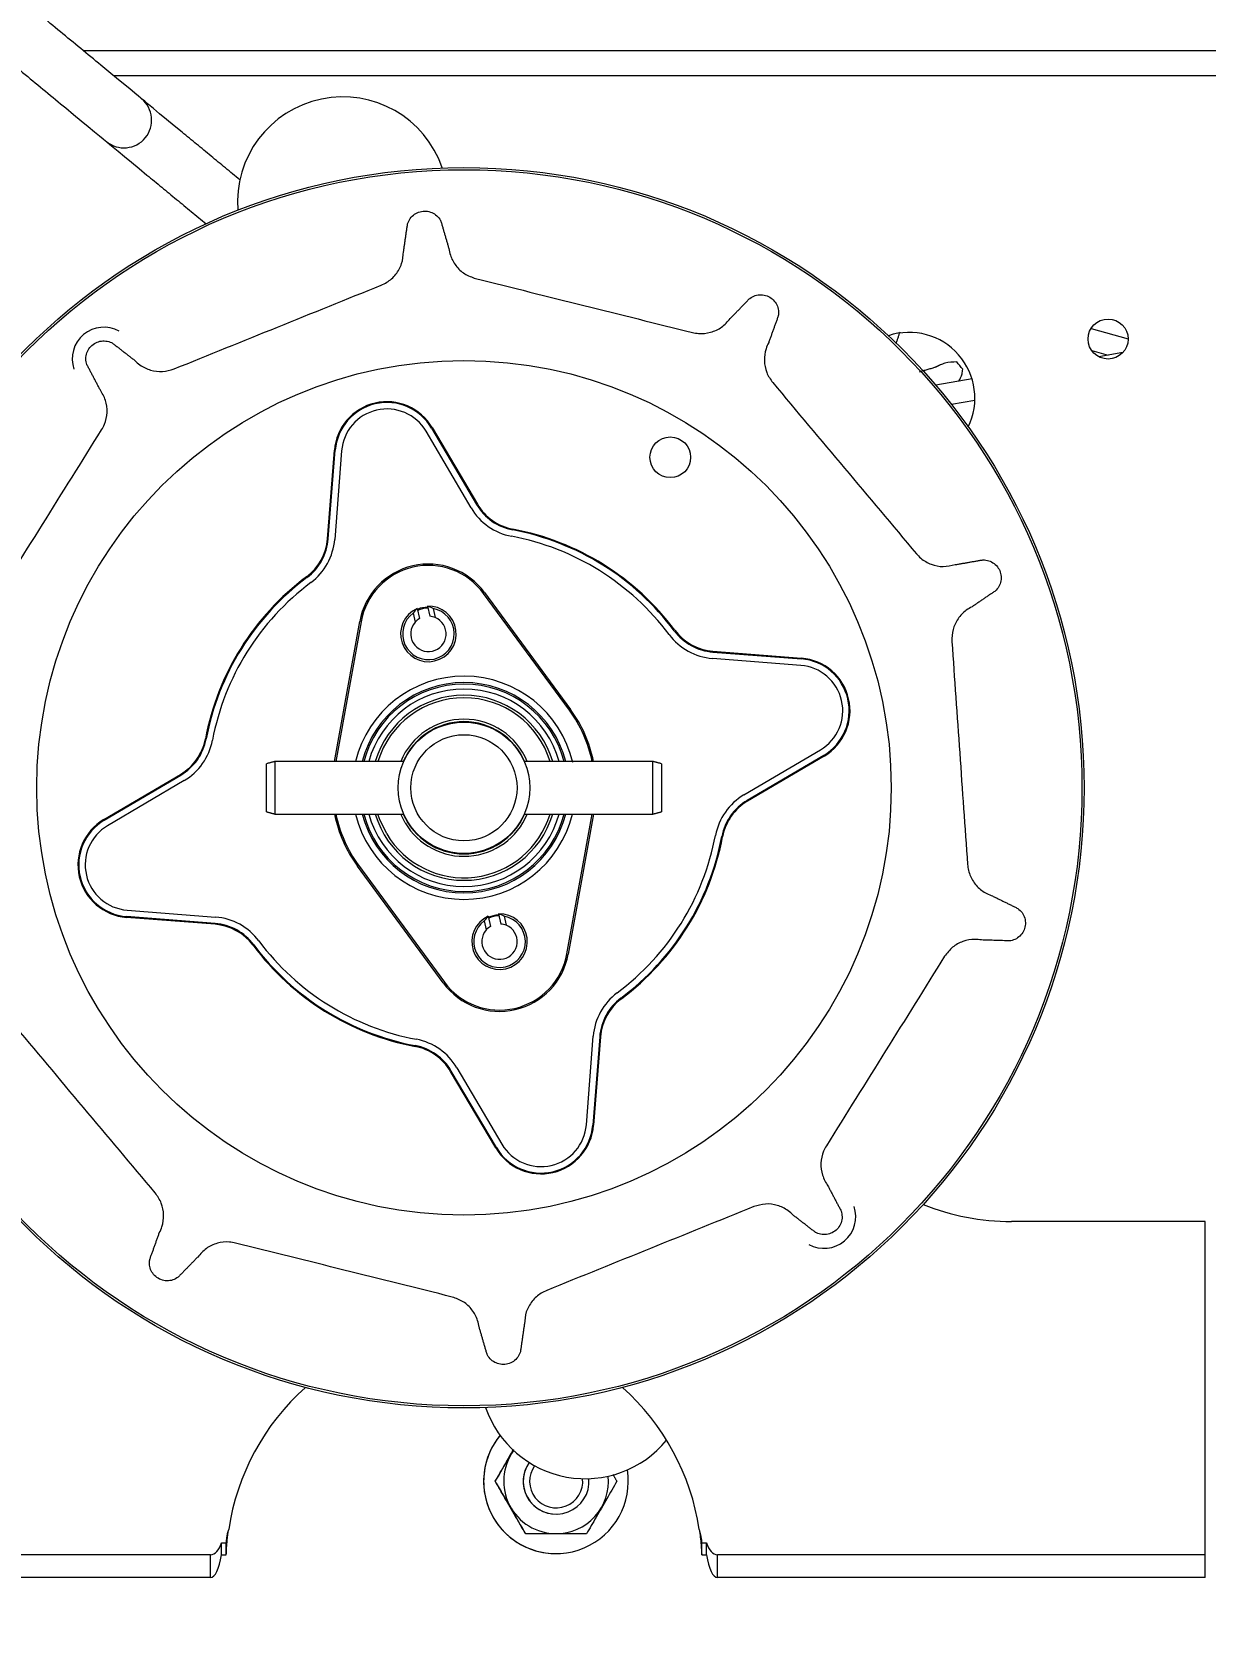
# Model space of a CAD drawing. Header units: inches. Extents: x 14.42 to 22.3, y 12.35 to 20.68.
# Drawn here: x 16.803 to 18.196, y 13.968 to 15.856 of the extents above; entities that cross this region are included whole.
import ezdxf

# ---------------------------------------------------------------- set-up
doc = ezdxf.new("R2010")
doc.units = ezdxf.units.IN
doc.header["$MEASUREMENT"] = 0
doc.header["$PDSIZE"] = -1
doc.layers.add('DIM', color=1, linetype='Continuous')
doc.styles.add('SLDTEXTSTYLE0', font='ARIAL.TTF', dxfattribs={"width": 0.7})
doc.dimstyles.new('SLDDIMSTYLE0', dxfattribs={"dimtxt": 0.15, "dimasz": 0.15, "dimexe": 0, "dimexo": 0.0625, "dimgap": 0.0375, "dimtad": 0, "dimtih": 1, "dimtoh": 1, "dimdec": 1, "dimlfac": 4, "dimrnd": 1e-09, "dimzin": 12, "dimdsep": 46, "dimtxsty": 'SLDTEXTSTYLE0', "dimsah": 1, "dimcen": 0.09, "dimadec": 0, "dimazin": 0, "dimtfac": 1, "dimtdec": 1, "dimtofl": 0, "dimtmove": 0, "dimatfit": 3, "dimfxl": 0, "dimtolj": 1, "dimtzin": 12, "dimarcsym": 0})

# ---------------------------------------------------------------- blocks, each defined once
blk = doc.blocks.new('*D12')
at = {"color": 0, "linetype": 'ByBlock', "lineweight": -2}
for p, q in [((14.4165, 15.1681), (14.4165, 12.7742)), ((20.2352, 13.8663), (20.2352, 12.7742)), ((14.5665, 12.7742), (17.0901, 12.7742)), ((20.0852, 12.7742), (17.5615, 12.7742))]:
    blk.add_line(p, q, dxfattribs=at)
at = {"color": 0, "linetype": 'ByBlock'}
for points in [[(14.4165, 12.7742), (14.5665, 12.7992), (14.5665, 12.7492)], [(20.2352, 12.7742), (20.0852, 12.7992), (20.0852, 12.7492)]]:
    blk.add_solid(points, dxfattribs=at)
at = {"layer": 'DEFPOINTS', "color": 0, "linetype": 'ByBlock'}
for p in [(14.4165, 15.2306), (20.2352, 13.9288)]:
    blk.add_point(p, dxfattribs=at)
at = {"color": 0, "linetype": 'ByBlock', "insert": (17.3258, 12.7742), "char_height": 0.15, "attachment_point": 5, "style": 'SLDTEXTSTYLE0'}
blk.add_mtext('23 1/4', dxfattribs=at)

msp = doc.modelspace()

# ---------------------------------------------------------------- linework, layer by layer
at = {"color": 7, "linetype": 'Continuous', "lineweight": 15}
for p, q in [((19.824557, 15.833843), (16.864206, 15.833843)), ((19.824557, 15.803943), (16.900444, 15.803943)), ((18.060667, 15.504182), (18.104556, 15.49169)), ((18.061332, 15.478), (18.080811, 15.472455)), ((18.098291, 15.475519), (18.069832, 15.470531)), ((17.919281, 15.444142), (17.876289, 15.436607)), ((17.922633, 15.418587), (17.895008, 15.413745)), ((17.324561, 15.291207), (17.271021, 15.382026)), ((17.277597, 15.385903), (17.331136, 15.295083)), ((17.278422, 15.386389), (17.331961, 15.29557)), ((17.154037, 15.254427), (17.162272, 15.359531)), ((17.154992, 15.254352), (17.163227, 15.359456)), ((17.170837, 15.35886), (17.162602, 15.253756)), ((17.441308, 15.050807), (17.339347, 15.189622)), ((17.34063, 15.190564), (17.442592, 15.05175)), ((17.25568, 15.166165), (17.258155, 15.15546)), ((17.260474, 15.171685), (17.263257, 15.159648)), ((17.272653, 15.174501), (17.275436, 15.162464)), ((17.279383, 15.171646), (17.281858, 15.160941)), ((17.16227, 14.990093), (17.192345, 15.156276)), ((17.193912, 15.155992), (17.163889, 14.990093)), ((17.716122, 15.104111), (17.611018, 15.112347)), ((17.611614, 15.119957), (17.716718, 15.111721)), ((17.611689, 15.120911), (17.716793, 15.112676)), ((17.648469, 14.950388), (17.739288, 15.003927)), ((17.743165, 14.997351), (17.652345, 14.943812)), ((17.743651, 14.996526), (17.652831, 14.942987)), ((16.888559, 14.92116), (16.979379, 14.974699)), ((16.889046, 14.920335), (16.979865, 14.973874)), ((17.08173, 14.930343), (17.08173, 14.987343)), ((17.09173, 14.990093), (17.09173, 14.927593)), ((17.54048, 14.927593), (17.54048, 14.990093)), ((17.55048, 14.987343), (17.55048, 14.930343)), ((16.983742, 14.967299), (16.892922, 14.913759)), ((17.246255, 14.917096), (17.24097, 14.927593)), ((17.438298, 14.761694), (17.468322, 14.927593)), ((17.46994, 14.927593), (17.439865, 14.761411)), ((17.29158, 14.727122), (17.189618, 14.865936)), ((17.190902, 14.866879), (17.292863, 14.728065)), ((17.020521, 14.796775), (16.915417, 14.80501)), ((17.020596, 14.79773), (16.915492, 14.805965)), ((16.916088, 14.813575), (17.021192, 14.80534)), ((17.344958, 14.806325), (17.347741, 14.794288)), ((17.357136, 14.809141), (17.35992, 14.797104)), ((17.363867, 14.806287), (17.366342, 14.795582)), ((17.340163, 14.800806), (17.342639, 14.790101)), ((17.461373, 14.558826), (17.469608, 14.66393)), ((17.477218, 14.663334), (17.468983, 14.55823)), ((17.478173, 14.663259), (17.469938, 14.558155)), ((17.353788, 14.531297), (17.300249, 14.622117)), ((17.354613, 14.531784), (17.301074, 14.622603)), ((17.30765, 14.62648), (17.361189, 14.53566)), ((18.196105, 14.443843), (17.966105, 14.443843)), ((18.196105, 14.078343), (18.196105, 14.443843)), ((17.353264, 14.135531), (17.353125, 14.135531)), ((18.196105, 14.048343), (18.196105, 14.078343)), ((16.943979, 14.048343), (16.671105, 14.048343)), ((17.015285, 14.048343), (16.943979, 14.048343)), ((17.015285, 14.021343), (17.015285, 14.048343)), ((17.028271, 14.048343), (17.028271, 14.062554)), ((17.028271, 14.062554), (17.03386, 14.062554)), ((17.028271, 14.048343), (17.03386, 14.048343)), ((17.03386, 14.048343), (17.03386, 14.062554)), ((17.59835, 14.062554), (17.603939, 14.062554)), ((17.59835, 14.048343), (17.59835, 14.062554)), ((17.59835, 14.048343), (17.603939, 14.048343)), ((17.603939, 14.048343), (17.603939, 14.062554)), ((17.616925, 14.021343), (17.616925, 14.048343)), ((17.688231, 14.048343), (17.616925, 14.048343)), ((17.961105, 14.048343), (17.688231, 14.048343)), ((18.196105, 14.048343), (17.961105, 14.048343)), ((18.196105, 14.021343), (18.196105, 14.048343)), ((16.943979, 14.021343), (16.671105, 14.021343)), ((17.015285, 14.021343), (16.943979, 14.021343)), ((17.688231, 14.021343), (17.616925, 14.021343)), ((17.961105, 14.021343), (17.688231, 14.021343)), ((18.196105, 14.021343), (17.961105, 14.021343))]:
    msp.add_line(p, q, dxfattribs=at)
at = {"color": 7, "linetype": 'Continuous', "lineweight": 15, "flags": 128}
for points in [[(16.933354, 15.776789), (16.932428, 15.777553), (16.929684, 15.779816), (16.925229, 15.783492), (16.919234, 15.788439), (16.911929, 15.794467), (16.903594, 15.801344), (16.894551, 15.808805), (16.885146, 15.816566)], [(16.8433, 15.76585), (16.852705, 15.75809), (16.861749, 15.750628), (16.870083, 15.743752), (16.877389, 15.737724), (16.883384, 15.732777), (16.887839, 15.729101), (16.890582, 15.726838), (16.891509, 15.726073)], [(16.981562, 15.737012), (16.972157, 15.744772), (16.963114, 15.752234), (16.954779, 15.75911), (16.947474, 15.765138), (16.941479, 15.770085), (16.937024, 15.773761), (16.93428, 15.776024), (16.933354, 15.776789)], [(16.891509, 15.726073), (16.892435, 15.725309), (16.895178, 15.723046), (16.899633, 15.71937), (16.905629, 15.714423), (16.912934, 15.708395), (16.921268, 15.701518), (16.930312, 15.694057), (16.939717, 15.686296)], [(17.272911, 15.173384), (17.264142, 15.171879), (17.260732, 15.170568)], [(17.224366, 14.904014), (17.215853, 14.921805), (17.213901, 14.927593)], [(17.357394, 14.808024), (17.353755, 14.807706), (17.345216, 14.805208)]]:
    msp.add_lwpolyline(points, dxfattribs=at)
at = {"color": 7, "linetype": 'Continuous', "lineweight": 15}
for centre, radius in [((17.316105, 14.958843), 0.73625), ((17.316105, 14.958843), 0.733708), ((18.080807, 15.491593), 0.02375), ((17.316105, 14.958843), 0.50722), ((17.561056, 15.351151), 0.024125), ((17.316105, 14.958843), 0.078), ((17.316105, 14.958843), 0.063)]:
    msp.add_circle(centre, radius, dxfattribs=at)
for centre, radius, start, end in [((16.912431, 15.751431), 0.032875, 230.473699, 50.473699), ((17.172148, 15.654096), 0.125, 18.928235, 184.468097), ((16.888474, 15.468114), 0.0375, 60.89532, 199.144516), ((17.844557, 15.421343), 0.078125, 334.146531, 108.238204), ((17.316105, 14.958843), 0.773125, 40.001863, 40.834196), ((17.224581, 15.354649), 0.0625, 30.519918, 175.519918), ((17.224581, 15.354649), 0.061542, 30.519918, 175.519918), ((17.224581, 15.354649), 0.053909, 30.519918, 175.519918), ((17.385802, 15.327309), 0.063458, 210.519918, 259.288804), ((17.385802, 15.327309), 0.0625, 210.519918, 259.288804), ((17.385802, 15.327309), 0.071091, 210.519918, 259.288804), ((17.316105, 14.958843), 0.303909, 36.751031, 79.288804), ((17.316105, 14.958843), 0.311542, 36.751031, 79.288804), ((17.316105, 14.958843), 0.3125, 36.751031, 79.288804), ((17.091728, 15.259309), 0.0625, 306.751031, 355.519918), ((17.091728, 15.259309), 0.063458, 306.751031, 355.519918), ((17.091728, 15.259309), 0.071091, 306.751031, 355.519918), ((17.273863, 15.141523), 0.082843, 36.297898, 169.741937), ((17.273863, 15.141523), 0.08125, 36.297898, 169.741937), ((17.316105, 14.958843), 0.3125, 126.751031, 169.288804), ((17.316105, 14.958843), 0.311542, 126.751031, 169.288804), ((17.316105, 14.958843), 0.303909, 126.751031, 169.288804), ((17.273863, 15.141523), 0.033, 113.937335, 92.1025), ((17.273863, 15.141523), 0.030625, 126.423714, 79.616121), ((17.273863, 15.141523), 0.030708, 91.276371, 114.763464), ((17.273863, 15.141523), 0.021, 67.621217, 85.705264), ((17.273863, 15.141523), 0.021, 138.418618, 67.621217), ((17.273863, 15.141523), 0.021, 120.334571, 138.418618), ((17.616571, 15.18322), 0.063458, 216.751031, 265.519918), ((17.616571, 15.18322), 0.0625, 216.751031, 265.519918), ((17.616571, 15.18322), 0.071091, 216.751031, 265.519918), ((17.711911, 15.050367), 0.061542, 300.519918, 85.519918), ((17.711911, 15.050367), 0.0625, 300.519918, 85.519918), ((17.316105, 14.958843), 0.1325, 13.019918, 166.358323), ((17.711911, 15.050367), 0.053909, 300.519918, 85.519918), ((17.316105, 14.958843), 0.124867, 14.493298, 165.506702), ((17.316105, 14.958843), 0.122993, 14.719089, 165.280911), ((17.316105, 14.958843), 0.11725, 15.45756, 164.54244), ((17.316105, 14.958843), 0.109875, 16.52383, 163.47617), ((17.316105, 14.958843), 0.106875, 17.001555, 162.998445), ((17.316105, 14.958843), 0.155349, 11.60483, 36.297898), ((17.316105, 14.958843), 0.156941, 11.485442, 36.297898), ((17.316105, 14.958843), 0.081375, 22.583198, 157.416802), ((17.316105, 14.958843), 0.0785, 23.458778, 156.541222), ((17.316105, 14.958843), 0.07825, 23.538239, 124.22084), ((16.947639, 15.02854), 0.0625, 300.519918, 349.288804), ((16.947639, 15.02854), 0.063458, 300.519918, 349.288804), ((16.947639, 15.02854), 0.071091, 300.519918, 349.288804), ((17.316105, 14.958843), 0.07825, 124.22084, 156.461761), ((17.684571, 14.889146), 0.071091, 120.519918, 169.288804), ((17.684571, 14.889146), 0.063458, 120.519918, 169.288804), ((17.684571, 14.889146), 0.0625, 120.519918, 169.288804), ((16.920299, 14.867319), 0.0625, 120.519918, 265.519918), ((16.920299, 14.867319), 0.061542, 120.519918, 265.519918), ((17.316105, 14.958843), 0.156941, 191.485442, 216.297898), ((17.316105, 14.958843), 0.155349, 191.60483, 216.297898), ((17.316105, 14.958843), 0.1325, 193.641677, 346.358323), ((17.316105, 14.958843), 0.124867, 194.493298, 345.506702), ((17.316105, 14.958843), 0.122993, 194.719089, 345.280911), ((17.316105, 14.958843), 0.11725, 195.45756, 344.54244), ((17.316105, 14.958843), 0.109875, 196.52383, 343.47617), ((17.316105, 14.958843), 0.106875, 210.865247, 342.998445), ((17.316105, 14.958843), 0.0785, 203.458778, 336.541222), ((17.316105, 14.958843), 0.07825, 203.538239, 336.461761), ((17.316105, 14.958843), 0.081375, 210.865247, 337.416802), ((16.920299, 14.867319), 0.053909, 120.519918, 265.519918), ((17.316105, 14.958843), 0.303909, 306.751031, 349.288804), ((17.316105, 14.958843), 0.311542, 306.751031, 349.288804), ((17.316105, 14.958843), 0.3125, 306.751031, 349.288804), ((17.015639, 14.734466), 0.071091, 36.751031, 85.519918), ((17.358347, 14.776163), 0.033, 113.937335, 92.1025), ((17.358347, 14.776163), 0.030625, 126.423714, 79.616121), ((17.358347, 14.776163), 0.030708, 91.276371, 114.763464), ((17.015639, 14.734466), 0.0625, 36.751031, 85.519918), ((17.015639, 14.734466), 0.063458, 36.751031, 85.519918), ((17.358347, 14.776163), 0.021, 138.418618, 67.621217), ((17.358347, 14.776163), 0.021, 120.334571, 138.418618), ((17.358347, 14.776163), 0.021, 67.621217, 85.705264), ((17.316105, 14.958843), 0.3125, 216.751031, 259.288804), ((17.316105, 14.958843), 0.311542, 216.751031, 259.288804), ((17.316105, 14.958843), 0.303909, 216.751031, 259.288804), ((17.358347, 14.776163), 0.082843, 216.297898, 349.741937), ((17.358347, 14.776163), 0.08125, 216.297898, 349.741937), ((17.540482, 14.658377), 0.071091, 126.751031, 175.519918), ((17.540482, 14.658377), 0.063458, 126.751031, 175.519918), ((17.540482, 14.658377), 0.0625, 126.751031, 175.519918), ((17.246408, 14.590377), 0.0625, 30.519918, 79.288804), ((17.246408, 14.590377), 0.063458, 30.519918, 79.288804), ((17.246408, 14.590377), 0.071091, 30.519918, 79.288804), ((17.407629, 14.563037), 0.0625, 210.519918, 355.519918), ((17.407629, 14.563037), 0.061542, 210.519918, 355.519918), ((17.407629, 14.563037), 0.053909, 210.519918, 355.519918), ((17.966105, 14.726343), 0.2825, 248.217372, 270), ((17.743736, 14.449572), 0.0375, 240.89532, 19.144516), ((17.316105, 14.036343), 0.2825, 131.767495, 171.449992), ((17.316105, 14.036343), 0.2825, 8.550008, 48.232505), ((17.460062, 14.26359), 0.125, 198.928235, 320.657132), ((17.425246, 14.135531), 0.085875, 140.541641, 269.999784), ((17.425273, 14.135531), 0.085875, 140.556435, 9.04659), ((17.425446, 14.135531), 0.062169, 144.147282, 269.999666), ((17.425446, 14.135531), 0.039063, 145.145691, 269.999541), ((17.42557, 14.135531), 0.039062, 145.242199, 4.104931), ((17.42559, 14.135531), 0.031562, 144.23609, 5.631426), ((17.425446, 14.135531), 0.062169, 270.000196, 5.600717)]:
    msp.add_arc(centre, radius, start, end, dxfattribs=at)
for centre, major_axis, ratio, start_param, end_param in [((17.290427, 15.145353), (0.041248, 0.009538), 0.91583518, 2.15218139, 2.33074642), ((17.2573, 15.137693), (0.041248, 0.009538), 0.91583518, 0.81084623, 0.98941127), ((17.37491, 14.779993), (0.041248, 0.009538), 0.91583518, 2.15218139, 2.33074642), ((17.341784, 14.772333), (0.041248, 0.009538), 0.91583518, 0.81084623, 0.98941127), ((17.015285, 14.078343), (0, 0.03), 0.50910347, 3.14159265, 4.15812715), ((17.015285, 14.078343), (0, 0.057), 0.26794919, 3.14159265, 4.15812715), ((17.616925, 14.078343), (0, 0.03), 0.50910347, 2.12505816, 3.14159265), ((17.616925, 14.078343), (0, 0.057), 0.26794919, 2.12505816, 3.14159265)]:
    msp.add_ellipse(centre, major_axis=major_axis, ratio=ratio, start_param=start_param, end_param=end_param, dxfattribs=at)
for points in [[(16.885146, 15.816566), (16.692313, 15.975674)], [(16.650467, 15.924959), (16.8433, 15.76585)], [(17.049981, 15.680558), (16.981562, 15.737012)], [(16.939717, 15.686296), (17.009893, 15.628394)], [(17.244396, 15.595293), (17.249149, 15.628369)], [(17.288762, 15.631152), (17.298095, 15.599066)], [(17.632187, 15.515891), (17.655474, 15.539856)], [(17.689158, 15.518825), (17.677848, 15.487381)], [(16.89881, 15.486681), (16.925221, 15.466209)], [(17.829205, 15.486132), (17.833834, 15.500191)], [(16.883995, 15.431592), (16.8684, 15.461145)], [(17.874878, 15.457715), (17.856419, 15.452332)], [(17.881556, 15.460787), (17.874878, 15.457715)], [(17.899245, 15.223717), (17.932171, 15.229417)], [(17.94706, 15.192603), (17.919428, 15.173812)], [(17.09173, 14.990093), (17.08173, 14.987343)], [(17.244639, 14.990093), (17.09173, 14.990093)], [(17.54048, 14.990093), (17.387571, 14.990093)], [(17.55048, 14.987343), (17.54048, 14.990093)], [(17.08173, 14.930343), (17.09173, 14.927593)], [(17.09173, 14.927593), (17.244639, 14.927593)], [(17.387571, 14.927593), (17.54048, 14.927593)], [(17.54048, 14.927593), (17.55048, 14.930343)], [(17.943564, 14.830369), (17.973552, 14.815627)], [(17.963959, 14.777093), (17.930559, 14.778132)], [(17.748215, 14.486094), (17.763811, 14.456541)], [(17.7334, 14.431005), (17.706989, 14.451478)], [(16.943053, 14.398862), (16.954362, 14.430306)], [(17.000024, 14.401795), (16.976736, 14.37783)], [(17.343448, 14.286534), (17.334115, 14.31862)], [(17.387815, 14.322394), (17.383061, 14.289318)], [(17.492974, 14.143553), (17.497601, 14.135531)], [(17.425446, 14.096468), (17.42557, 14.096468)], [(17.425246, 14.049656), (17.425273, 14.049656)]]:
    msp.add_open_spline(points, degree=1, dxfattribs=at)
for points, knots in [([(17.249149, 15.628369), (17.250061, 15.630583), (17.251866, 15.63497), (17.257227, 15.640042), (17.263836, 15.643119), (17.271097, 15.6438), (17.278126, 15.642059), (17.284155, 15.63812), (17.287363, 15.634021), (17.288573, 15.631539), (17.288762, 15.631152)], [0, 0, 0, 0, 0.14376025, 0.28488208, 0.42260418, 0.55813203, 0.69383857, 0.83195772, 0.9738341, 1, 1, 1, 1]), ([(17.217832, 15.555523), (17.220074, 15.556569), (17.22667, 15.559646), (17.23574, 15.567994), (17.243092, 15.580814), (17.243962, 15.590472), (17.244396, 15.595293)], [0, 0, 0, 0, 0.14628185, 0.43046159, 0.71573145, 1, 1, 1, 1]), ([(17.298095, 15.599066), (17.298601, 15.596409), (17.299996, 15.589093), (17.305999, 15.578254), (17.316475, 15.56819), (17.325459, 15.565001), (17.32996, 15.563403)], [0, 0, 0, 0, 0.15997461, 0.44043761, 0.71969141, 1, 1, 1, 1]), ([(17.32996, 15.563403), (17.37283, 15.55273), (17.458616, 15.531373), (17.544403, 15.510016), (17.58732, 15.499331)], [0, 0, 0, 0, 0.49972419, 1, 1, 1, 1]), ([(16.971962, 15.456086), (17.012918, 15.47265), (17.094874, 15.505796), (17.176831, 15.538941), (17.217832, 15.555523)], [0, 0, 0, 0, 0.4997242, 1, 1, 1, 1]), ([(17.655474, 15.539856), (17.657513, 15.541112), (17.661552, 15.5436), (17.66887, 15.544552), (17.676026, 15.543157), (17.6823, 15.53944), (17.686964, 15.5339), (17.689526, 15.52717), (17.689712, 15.521968), (17.689232, 15.519248), (17.689158, 15.518825)], [0, 0, 0, 0, 0.14376076, 0.28488446, 0.4226052, 0.5581333, 0.69384012, 0.83196022, 0.97383565, 1, 1, 1, 1]), ([(17.58732, 15.499331), (17.589748, 15.49886), (17.596894, 15.497472), (17.609139, 15.498894), (17.622621, 15.504944), (17.629002, 15.512246), (17.632187, 15.515891)], [0, 0, 0, 0, 0.14628495, 0.43046434, 0.71573391, 1, 1, 1, 1]), ([(16.8684, 15.461145), (16.867835, 15.463472), (16.866717, 15.468083), (16.868073, 15.475336), (16.871611, 15.481711), (16.877085, 15.48653), (16.883795, 15.489253), (16.890988, 15.48961), (16.895993, 15.488179), (16.898431, 15.486883), (16.89881, 15.486681)], [0, 0, 0, 0, 0.14375831, 0.28488278, 0.42260542, 0.55813155, 0.6938381, 0.83195927, 0.97383654, 1, 1, 1, 1]), ([(17.677848, 15.487381), (17.676696, 15.484933), (17.673524, 15.478195), (17.672009, 15.465898), (17.67457, 15.451598), (17.679963, 15.443737), (17.682665, 15.439799)], [0, 0, 0, 0, 0.15997201, 0.44043862, 0.71969107, 1, 1, 1, 1]), ([(16.925221, 15.466209), (16.927192, 15.464356), (16.932621, 15.459257), (16.943848, 15.454017), (16.958239, 15.452033), (16.967382, 15.454733), (16.971962, 15.456086)], [0, 0, 0, 0, 0.15997599, 0.44043913, 0.71969051, 1, 1, 1, 1]), ([(17.901055, 15.464368), (17.896335, 15.464274), (17.889651, 15.46414), (17.883394, 15.461548), (17.881556, 15.460787)], [0, 0, 0, 0, 0.70615825, 1, 1, 1, 1]), ([(17.903564, 15.441388), (17.905071, 15.444224), (17.907513, 15.448818), (17.908109, 15.45388), (17.908337, 15.455818)], [0, 0, 0, 0, 0.61735402, 1, 1, 1, 1]), ([(16.885881, 15.383804), (16.887079, 15.385968), (16.890607, 15.392335), (16.893039, 15.40442), (16.891451, 15.419112), (16.886478, 15.427437), (16.883995, 15.431592)], [0, 0, 0, 0, 0.14628382, 0.43046154, 0.71573068, 1, 1, 1, 1]), ([(17.682665, 15.439799), (17.711074, 15.405966), (17.767924, 15.338264), (17.824773, 15.270561), (17.853213, 15.236691)], [0, 0, 0, 0, 0.49972433, 1, 1, 1, 1]), ([(16.745415, 15.158839), (16.768813, 15.196313), (16.815635, 15.271301), (16.862457, 15.346289), (16.885881, 15.383804)], [0, 0, 0, 0, 0.49972448, 1, 1, 1, 1]), ([(17.853213, 15.236691), (17.854901, 15.234882), (17.859866, 15.229559), (17.870608, 15.223513), (17.885072, 15.220482), (17.894526, 15.22264), (17.899245, 15.223717)], [0, 0, 0, 0, 0.14628358, 0.43046308, 0.71573102, 1, 1, 1, 1]), ([(17.932171, 15.229417), (17.934559, 15.229234), (17.939289, 15.228872), (17.945769, 15.225342), (17.950738, 15.220007), (17.95363, 15.213312), (17.954146, 15.206089), (17.952263, 15.199138), (17.949356, 15.19482), (17.947369, 15.192902), (17.94706, 15.192603)], [0, 0, 0, 0, 0.14376143, 0.28488416, 0.42260837, 0.55813408, 0.69383991, 0.83195939, 0.97383569, 1, 1, 1, 1]), ([(17.919428, 15.173812), (17.917057, 15.172509), (17.91053, 15.168922), (17.902077, 15.159863), (17.895743, 15.14679), (17.895486, 15.13726), (17.895357, 15.132486)], [0, 0, 0, 0, 0.15997382, 0.44043668, 0.71969075, 1, 1, 1, 1]), ([(17.895357, 15.132486), (17.898454, 15.088416), (17.904652, 15.000228), (17.910849, 14.912041), (17.91395, 14.867922)], [0, 0, 0, 0, 0.499724, 1, 1, 1, 1]), ([(17.91395, 14.867922), (17.914252, 14.865467), (17.91514, 14.858242), (17.920276, 14.847037), (17.930196, 14.836083), (17.939113, 14.832272), (17.943564, 14.830369)], [0, 0, 0, 0, 0.14628273, 0.43046145, 0.71573107, 1, 1, 1, 1]), ([(17.973552, 14.815627), (17.975376, 14.814076), (17.978991, 14.811003), (17.982158, 14.804338), (17.983042, 14.797101), (17.981446, 14.789985), (17.977619, 14.783838), (17.972009, 14.779321), (17.967119, 14.777537), (17.964385, 14.777153), (17.963959, 14.777093)], [0, 0, 0, 0, 0.14376018, 0.28488366, 0.42260489, 0.55813288, 0.69383834, 0.83196086, 0.97383674, 1, 1, 1, 1]), ([(17.930559, 14.778132), (17.927875, 14.778472), (17.920486, 14.779406), (17.908323, 14.777046), (17.895514, 14.770193), (17.889705, 14.762634), (17.886794, 14.758847)], [0, 0, 0, 0, 0.1599754, 0.44043816, 0.71969344, 1, 1, 1, 1]), ([(17.886794, 14.758847), (17.863397, 14.721374), (17.816575, 14.646385), (17.769753, 14.571397), (17.74633, 14.533882)], [0, 0, 0, 0, 0.49972419, 1, 1, 1, 1]), ([(16.949545, 14.477888), (16.921136, 14.51172), (16.864286, 14.579423), (16.807437, 14.647125), (16.778997, 14.680995)], [0, 0, 0, 0, 0.499724149, 1, 1, 1, 1]), ([(17.74633, 14.533882), (17.745131, 14.531719), (17.741603, 14.525351), (17.739172, 14.513267), (17.740759, 14.498574), (17.745732, 14.49025), (17.748215, 14.486094)], [0, 0, 0, 0, 0.146284995, 0.430461814, 0.715733546, 1, 1, 1, 1]), ([(16.954362, 14.430306), (16.955514, 14.432753), (16.958686, 14.439491), (16.960201, 14.451789), (16.957641, 14.466088), (16.952247, 14.47395), (16.949545, 14.477888)], [0, 0, 0, 0, 0.15997288, 0.44043578, 0.71969005, 1, 1, 1, 1]), ([(17.706989, 14.451478), (17.705018, 14.45333), (17.699589, 14.458429), (17.688362, 14.463669), (17.673971, 14.465653), (17.664828, 14.462953), (17.660248, 14.4616)], [0, 0, 0, 0, 0.15997598, 0.44043911, 0.71969335, 1, 1, 1, 1]), ([(17.660248, 14.4616), (17.619292, 14.445036), (17.537336, 14.411891), (17.455379, 14.378745), (17.414378, 14.362163)], [0, 0, 0, 0, 0.4997243, 1, 1, 1, 1]), ([(17.763811, 14.456541), (17.764375, 14.454214), (17.765493, 14.449603), (17.764137, 14.44235), (17.760599, 14.435975), (17.755125, 14.431157), (17.748415, 14.428433), (17.741222, 14.428076), (17.736217, 14.429507), (17.733779, 14.430804), (17.7334, 14.431005)], [0, 0, 0, 0, 0.14376068, 0.2848822, 0.42260459, 0.55813258, 0.69383888, 0.8319598, 0.97383424, 1, 1, 1, 1]), ([(17.04489, 14.418355), (17.042462, 14.418827), (17.035316, 14.420215), (17.023071, 14.418792), (17.009589, 14.412743), (17.003208, 14.40544), (17.000024, 14.401795)], [0, 0, 0, 0, 0.1462852, 0.43046251, 0.71573135, 1, 1, 1, 1]), ([(17.30225, 14.354283), (17.259381, 14.364956), (17.173594, 14.386313), (17.087807, 14.407671), (17.04489, 14.418355)], [0, 0, 0, 0, 0.49972432, 1, 1, 1, 1]), ([(16.976736, 14.37783), (16.974698, 14.376574), (16.970658, 14.374086), (16.96334, 14.373134), (16.956184, 14.374529), (16.94991, 14.378246), (16.945247, 14.383786), (16.942684, 14.390517), (16.942498, 14.395719), (16.942978, 14.398438), (16.943053, 14.398862)], [0, 0, 0, 0, 0.14375924, 0.28488227, 0.42260546, 0.55813186, 0.69383659, 0.83195485, 0.97383266, 1, 1, 1, 1]), ([(17.334115, 14.31862), (17.333609, 14.321277), (17.332215, 14.328593), (17.326212, 14.339432), (17.315735, 14.349496), (17.306751, 14.352685), (17.30225, 14.354283)], [0, 0, 0, 0, 0.159976, 0.44044018, 0.71969278, 1, 1, 1, 1]), ([(17.414378, 14.362163), (17.412137, 14.361117), (17.40554, 14.35804), (17.39647, 14.349692), (17.389118, 14.336873), (17.388248, 14.327214), (17.387815, 14.322394)], [0, 0, 0, 0, 0.14628564, 0.43046517, 0.71573737, 1, 1, 1, 1]), ([(17.383061, 14.289318), (17.38215, 14.287103), (17.380344, 14.282716), (17.374983, 14.277645), (17.368374, 14.274567), (17.361114, 14.273886), (17.354084, 14.275627), (17.348055, 14.279566), (17.344847, 14.283665), (17.343637, 14.286147), (17.343448, 14.286534)], [0, 0, 0, 0, 0.14375997, 0.28488252, 0.42260608, 0.55813074, 0.69383668, 0.83195785, 0.97383652, 1, 1, 1, 1]), ([(17.37496, 14.173327), (17.373271, 14.1704), (17.365928, 14.157675), (17.358695, 14.145164), (17.353125, 14.135531)], [0, 0, 0, 0, 0.22996514, 1, 1, 1, 1]), ([(17.353264, 14.135531), (17.35726, 14.142443), (17.364442, 14.154868), (17.371784, 14.167587), (17.375041, 14.173231)], [0, 0, 0, 0, 0.55627902, 1, 1, 1, 1]), ([(17.353125, 14.135531), (17.35626, 14.130109), (17.362596, 14.119149), (17.374882, 14.097878), (17.383662, 14.082652), (17.38921, 14.073031)], [0, 0, 0, 0, 0.264861692, 0.535466401, 1, 1, 1, 1]), ([(17.389348, 14.073031), (17.385366, 14.079937), (17.377283, 14.093953), (17.364997, 14.115232), (17.357077, 14.128934), (17.353264, 14.135531)], [0, 0, 0, 0, 0.33496075, 0.679834598, 1, 1, 1, 1]), ([(17.497601, 14.135531), (17.493619, 14.128625), (17.485536, 14.114609), (17.47325, 14.09333), (17.46533, 14.079627), (17.461517, 14.073031)], [0, 0, 0, 0, 0.33496198, 0.679835081, 1, 1, 1, 1]), ([(17.03386, 14.062554), (17.034066, 14.064564), (17.034421, 14.068032), (17.035444, 14.073461), (17.036307, 14.076699), (17.036745, 14.078343)], [0, 0, 0, 0, 0.40450308, 0.697749416, 1, 1, 1, 1]), ([(17.03386, 14.048343), (17.034, 14.051066), (17.034278, 14.056511), (17.035145, 14.066636), (17.036156, 14.074033), (17.036745, 14.078343)], [0, 0, 0, 0, 0.294428973, 0.588774275, 1, 1, 1, 1]), ([(17.461517, 14.073031), (17.458489, 14.073031), (17.448187, 14.073031), (17.429961, 14.073031), (17.408643, 14.073031), (17.395235, 14.073031), (17.389348, 14.073031)], [0, 0, 0, 0, 0.12805514, 0.43565562, 0.75221464, 1, 1, 1, 1]), ([(17.595465, 14.078343), (17.59604, 14.076138), (17.597031, 14.072333), (17.597918, 14.066972), (17.598205, 14.064042), (17.59835, 14.062554)], [0, 0, 0, 0, 0.404272081, 0.697488292, 1, 1, 1, 1]), ([(17.595465, 14.078343), (17.595901, 14.07524), (17.596768, 14.069053), (17.597789, 14.058747), (17.598144, 14.052166), (17.59835, 14.048343)], [0, 0, 0, 0, 0.296611389, 0.591349385, 1, 1, 1, 1])]:
    msp.add_open_spline(points, degree=3, knots=knots, dxfattribs=at)

# ---------------------------------------------------------------- dimensions: what is measured, and where the dimension line sits
at = {"layer": 'DIM'}
dim = msp.add_linear_dim(base=(14.416459, 12.774193), p1=(20.235223, 13.928843), p2=(14.416459, 15.230555), dimstyle='SLDDIMSTYLE0', override={"dimdec": 4, "dimlunit": 5, "dimfrac": 2}, dxfattribs=at)
dim.commit()
dim.dimension.update_dxf_attribs({"geometry": '*D12', "text_midpoint": (17.325841, 12.774193)})

doc.saveas('drawing.dxf')
